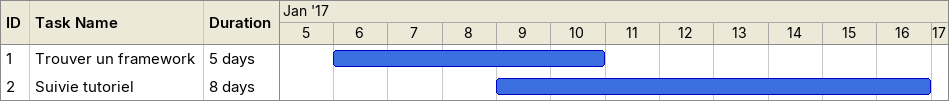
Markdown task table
| ID | Task | Duration | Start | Finish |
|---|---|---|---|---|
| 1 | Trouver un framework | 5d | 2017-01-06 | 2017-01-10 |
| 2 | Suivie tutoriel | 8d | 2017-01-09 | 2017-01-16 |
